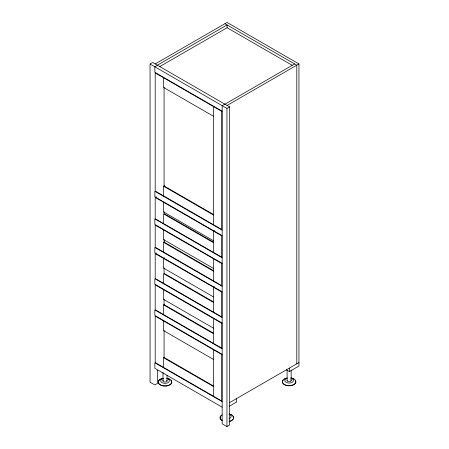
<?xml version="1.0" encoding="UTF-8"?>
<svg xmlns="http://www.w3.org/2000/svg" width="449" height="449" viewBox="0 0 449 449"><rect width="100%" height="100%" fill="white"/><g stroke="black" fill="none" stroke-linecap="round" stroke-linejoin="round"><path stroke-width="0.67" d="M157.481 370.083L157.481 383.395L154.843 384.916L150.05 382.15L150.05 64.016L152.688 62.495L229.591 106.896L229.591 425.029L226.958 426.55L222.165 423.783L222.165 105.65L224.797 104.129M155.202 63.943L227.076 22.45L298.95 63.943L298.95 366.036L289.364 371.57L286.372 369.841M157.358 65.189L227.076 24.942L227.076 27.743L159.782 66.559M157.481 65.262L154.843 66.783L154.843 72.311L222.165 111.184M224.921 104.196L294.634 63.943M227.076 105.442L298.95 63.943M150.05 64.016L226.958 108.417L229.591 106.896M163.588 195.904L163.588 186.217L164.643 185.611M155.202 197.425L221.806 235.877L221.806 257.176L155.202 218.725L155.202 197.425L156.258 196.814M163.588 252.057L163.588 242.376L164.643 241.77M155.202 253.584L221.806 292.035L221.806 316.932L155.202 278.481L155.202 253.584L156.258 252.972M164.643 257.816L163.588 258.422L163.588 268.104L213.421 296.873M214.476 230.427L213.421 231.033L213.421 252.338M163.588 314.581L163.588 304.899L164.643 304.287M214.476 286.585L213.421 287.192L213.421 312.089M163.588 367.417L163.588 357.735L164.643 357.129M229.473 402.691L298.95 362.579M229.473 406.149L236.657 402.001L236.657 398.538M224.921 23.696L296.795 65.189L296.795 363.825M227.076 27.709L292.22 65.318M213.421 116.229L163.588 87.46L163.588 77.778M213.297 214.369L164.065 185.942L164.065 87.185M163.588 186.217L213.421 214.992M222.165 230.135L154.843 191.268L154.843 196.802L222.165 235.669M213.421 240.72L163.588 211.945L163.588 202.263M213.297 242.033L164.065 213.606L164.065 211.67M213.421 242.656L163.588 213.881L163.588 223.568M222.165 257.799L154.843 218.932L154.843 224.466L222.165 263.333M213.421 268.384L163.588 239.609L163.588 229.927M213.297 270.523L164.065 242.101L164.065 239.334M163.588 242.376L213.421 271.145M222.165 286.294L154.843 247.427L154.843 252.961L222.165 291.828M213.297 301.784L164.065 273.362L164.065 267.829M213.421 302.407L163.588 273.637L163.588 283.319M222.165 317.555L154.843 278.689L154.843 284.217L222.165 323.089M213.421 328.135L163.588 299.365L163.588 289.684M213.297 333.046L164.065 304.624L164.065 299.09M163.588 304.899L213.421 333.669M222.165 348.817L154.843 309.945L154.843 315.479L222.165 354.345M213.421 359.396L163.588 330.627L163.588 320.945M213.297 385.882L164.065 357.46L164.065 330.352M163.588 357.735L213.421 386.505M222.165 401.653L154.843 362.786L154.843 368.32L222.165 407.187M291.16 370.116L291.16 380.589M289.364 368.113L289.364 371.57M287.091 370.06L287.091 380.533M226.958 108.417L226.958 426.55M213.421 106.548L213.421 224.674M213.421 258.697L213.421 280.833M213.421 318.453L213.421 343.35M213.421 349.715L213.421 396.186M167.056 375.28L167.056 380.864M162.993 372.429L162.993 380.808M290.598 379.747A2.032 1.173 0 0 1 290.711 381.296A2.032 1.173 0 0 1 288.067 381.56L287.652 381.369A2.032 1.173 0 0 1 287.175 380.23M290.879 377.895A6.774 3.912 0 0 1 294.679 383.917A6.774 3.912 0 0 1 283.577 383.917A6.774 3.912 0 0 1 287.371 377.895M295.672 380.932A6.774 3.912 0 0 1 288.241 385.82A6.774 3.912 0 0 1 283.257 379.989M284.335 379.175A6.774 3.912 0 0 1 285.738 378.552M290.879 378.165A6.774 3.912 0 0 1 293.915 379.175M291.294 378.389A4.338 2.503 0 0 1 292.445 382.166A4.338 2.503 0 0 1 285.805 382.166A4.338 2.503 0 0 1 286.956 378.389M229.153 413.961A6.774 3.912 0 0 1 233.615 417.637A6.774 3.912 0 0 1 229.153 421.314M222.042 420.404A6.774 3.912 0 0 1 222.042 414.87M232.705 415.948A6.774 3.912 0 0 1 229.153 421.583M222.042 420.674A6.774 3.912 0 0 1 222.042 415.14M230.225 414.517A6.774 3.912 0 0 1 231.628 415.14M229.001 414.354A4.338 2.503 0 0 1 229.001 418.692M166.809 380.275A2.032 1.173 0 0 1 166.427 381.684A2.032 1.173 0 0 1 163.969 381.835L163.554 381.644A2.032 1.173 0 0 1 163.29 380.224M166.781 378.176A6.774 3.912 0 0 1 170.575 384.198A6.774 3.912 0 0 1 159.474 384.198A6.774 3.912 0 0 1 163.273 378.176M170.895 380.264A6.774 3.912 0 0 1 168.414 385.607A6.774 3.912 0 0 1 159.159 384.176A6.774 3.912 0 0 1 161.64 378.833M162.162 378.675A6.774 3.912 0 0 1 163.273 378.44M166.781 378.44A6.774 3.912 0 0 1 167.892 378.675M168.414 378.833A6.774 3.912 0 0 1 169.817 379.456M167.191 378.67A4.338 2.503 0 0 1 168.347 382.447A4.338 2.503 0 0 1 161.702 382.447A4.338 2.503 0 0 1 162.858 378.67M221.806 111.386L155.202 72.934L155.202 191.061L221.806 229.512L221.806 111.386M221.806 263.541L155.202 225.089L155.202 247.219L221.806 285.671L221.806 263.541M221.806 323.297L155.202 284.84L155.202 309.737L221.806 348.194L221.806 323.297M221.806 354.553L155.202 316.102L155.202 362.579L221.806 401.03L221.806 354.553"/></g></svg>
